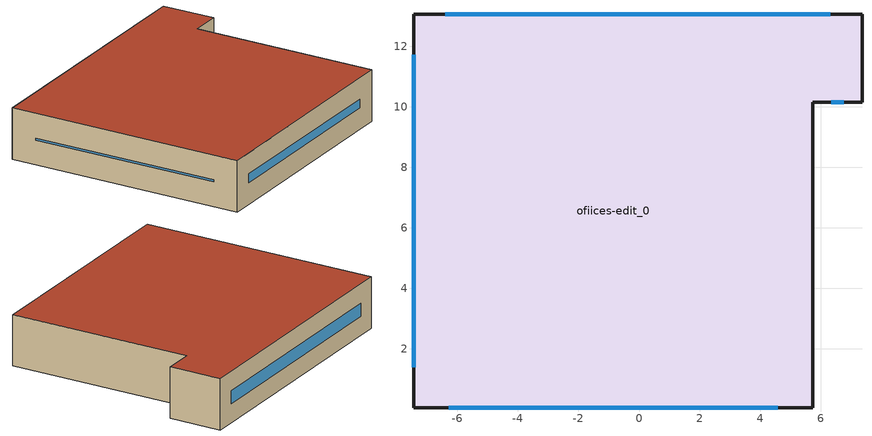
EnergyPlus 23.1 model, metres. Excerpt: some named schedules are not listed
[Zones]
ofiices-edit_0
 floor outside (90.1-2019 Nonresidential CZ 0 Exterior Floor (Mass)): 5.75,10.15,3.05 5.75,0.05,3.05 -7.45,0.05,3.05 -7.45,13.07,3.04 7.37,13.07,3.04 7.37,10.15,3.05
 wall outside (90.1-2019 Nonresidential CZ 0 Exterior Wall (Mass)): -7.45,0.05 5.75,0.05 5.75,10.15 7.37,10.15 z3.05:5.85; 7.37,13.07 -7.45,13.07 z3.04:5.84; 7.37,10.15,3.05 7.37,13.07,3.04 7.37,13.07,5.84 7.37,10.15,5.85; -7.45,13.07,3.04 -7.45,0.05,3.05 -7.45,0.05,5.85 -7.45,13.07,5.84
 window (Clear): 6.36,10.15 6.76,10.15 z3.66:5.24; -6.29,0.05 4.58,0.05 z4.21:4.69; 6.33,13.07 -6.41,13.07 z4.09:4.8; -7.45,11.72,4.39 -7.45,1.4,4.4 -7.45,1.4,4.5 -7.45,11.72,4.5
 roof outside (90.1-2019 Nonresidential CZ 0 Exterior Roof (Mass)): 5.75,10.15,5.85 7.37,10.15,5.85 7.37,13.07,5.84 -7.45,13.07,5.84 -7.45,0.05,5.85 5.75,0.05,5.85
[Site:GroundTemperature:BuildingSurface]
18, 18, 18, 18, 18, 18, 18, 18, 18, 18, 18, 18
[Site:GroundReflectance]
0.2, 0.2, 0.2, 0.2, 0.2, 0.2, 0.2, 0.2, 0.2, 0.2, 0.2, 0.2
[Site:GroundReflectance:SnowModifier]
1, 1
[Site:WeatherStation]
Wind Sensor Height Above Ground {m}=10; Wind Speed Profile Exponent=0.22; Wind Speed Profile Boundary Layer Thickness {m}=370; Air Temperature Sensor Height Above Ground {m}=1.5
[SizingPeriod:WeatherFileConditionType] Use Weather File Daylight Saving Period=No; Use Weather File Rain and Snow Indicators=No
Name | Period Selection | Day Type
Extreme Summer Weather Period for Design | SummerExtreme | SummerDesignDay
Extreme Winter Weather Period for Design | WinterExtreme | WinterDesignDay
[Building]
Building: North Axis {deg}=0; Terrain=Suburbs; Loads Convergence Tolerance Value=0.04; Temperature Convergence Tolerance Value {deltaC}=0.25; Solar Distribution=FullExterior; Maximum Number of Warmup Days=30; Minimum Number of Warmup Days=7
[Construction]
90.1-2019 Nonresidential CZ 0 Exterior Wall (Mass): Stucco_0.025_90.1-2019 Nonresidential CZ 0 Exterior Wall (Mass), Concrete_0.203_90.1-2019 Nonresidential CZ 0 Exterior Wall (Mass), Mineral Wool_0.006340168156952033_90.1-2019 Nonresidential CZ 0 Exterior Wall (Mass), Plaster_0.013_90.1-2019 Nonresidential CZ 0 Exterior Wall (Mass)
90.1-2019 Nonresidential CZ 0 Exterior Floor (Mass): Stucco_0.025_90.1-2019 Nonresidential CZ 0 Exterior Floor (Mass), Mineral Wool_0.005244967487677573_90.1-2019 Nonresidential CZ 0 Exterior Floor (Mass), Concrete_0.102_90.1-2019 Nonresidential CZ 0 Exterior Floor (Mass), Carpet_0.02_90.1-2019 Nonresidential CZ 0 Exterior Floor (Mass)
90.1-2019 Nonresidential CZ 0 Exterior Roof (Mass): Vaporpermeable Felt_0.003_90.1-2019 Nonresidential CZ 0 Exterior Roof (Mass), XPS Board_0.14713995500631277_90.1-2019 Nonresidential CZ 0 Exterior Roof (Mass), Concrete_0.203_90.1-2019 Nonresidential CZ 0 Exterior Roof (Mass), Acoustic Tile_0.005_90.1-2019 Nonresidential CZ 0 Exterior Roof (Mass)
Clear: Clear Float Glass Clear_0.0058_Clear
[Material]
Stucco_0.025_90.1-2019 Nonresidential CZ 0 Exterior Wall (Mass): Roughness=Smooth; @90.1-2019 Nonresidential CZ 0 Exterior Wall (Mass):Stucco-Thickness@ [m]=0.025; @90.1-2019 Nonresidential CZ 0 Exterior Wall (Mass):Stucco-Conductivity@ [W/m-K]=0.72; @90.1-2019 Nonresidential CZ 0 Exterior Wall (Mass):Stucco-Density@ [kg/m3]=1856; @90.1-2019 Nonresidential CZ 0 Exterior Wall (Mass):Stucco-SpecificHeat@ [J/kg-K]=840; @90.1-2019 Nonresidential CZ 0 Exterior Wall (Mass):Stucco-ThermalEmittance@=0.9; @90.1-2019 Nonresidential CZ 0 Exterior Wall (Mass):Stucco-SolarAbsorptance@=0.7; @90.1-2019 Nonresidential CZ 0 Exterior Wall (Mass):Stucco-VisibleAbsorptance@=0.7
Concrete_0.203_90.1-2019 Nonresidential CZ 0 Exterior Wall (Mass): Roughness=Rough; @90.1-2019 Nonresidential CZ 0 Exterior Wall (Mass):Concrete-Thickness@ [m]=0.203; @90.1-2019 Nonresidential CZ 0 Exterior Wall (Mass):Concrete-Conductivity@ [W/m-K]=2; @90.1-2019 Nonresidential CZ 0 Exterior Wall (Mass):Concrete-Density@ [kg/m3]=2400; @90.1-2019 Nonresidential CZ 0 Exterior Wall (Mass):Concrete-SpecificHeat@ [J/kg-K]=950; @90.1-2019 Nonresidential CZ 0 Exterior Wall (Mass):Concrete-ThermalEmittance@=0.9; @90.1-2019 Nonresidential CZ 0 Exterior Wall (Mass):Concrete-SolarAbsorptance@=0.7; @90.1-2019 Nonresidential CZ 0 Exterior Wall (Mass):Concrete-VisibleAbsorptance@=0.7
Mineral Wool_0.006340168156952033_90.1-2019 Nonresidential CZ 0 Exterior Wall (Mass): Roughness=Rough; @90.1-2019 Nonresidential CZ 0 Exterior Wall (Mass):Mineral Wool-Thickness@ [m]=0.00634017; @90.1-2019 Nonresidential CZ 0 Exterior Wall (Mass):Mineral Wool-Conductivity@ [W/m-K]=0.041; @90.1-2019 Nonresidential CZ 0 Exterior Wall (Mass):Mineral Wool-Density@ [kg/m3]=155; @90.1-2019 Nonresidential CZ 0 Exterior Wall (Mass):Mineral Wool-SpecificHeat@ [J/kg-K]=1130; @90.1-2019 Nonresidential CZ 0 Exterior Wall (Mass):Mineral Wool-ThermalEmittance@=0.9; @90.1-2019 Nonresidential CZ 0 Exterior Wall (Mass):Mineral Wool-SolarAbsorptance@=0.7; @90.1-2019 Nonresidential CZ 0 Exterior Wall (Mass):Mineral Wool-VisibleAbsorptance@=0.7
Plaster_0.013_90.1-2019 Nonresidential CZ 0 Exterior Wall (Mass): Roughness=Rough; @90.1-2019 Nonresidential CZ 0 Exterior Wall (Mass):Plaster-Thickness@ [m]=0.013; @90.1-2019 Nonresidential CZ 0 Exterior Wall (Mass):Plaster-Conductivity@ [W/m-K]=1; @90.1-2019 Nonresidential CZ 0 Exterior Wall (Mass):Plaster-Density@ [kg/m3]=2000; @90.1-2019 Nonresidential CZ 0 Exterior Wall (Mass):Plaster-SpecificHeat@ [J/kg-K]=1130; @90.1-2019 Nonresidential CZ 0 Exterior Wall (Mass):Plaster-ThermalEmittance@=0.9; @90.1-2019 Nonresidential CZ 0 Exterior Wall (Mass):Plaster-SolarAbsorptance@=0.7; @90.1-2019 Nonresidential CZ 0 Exterior Wall (Mass):Plaster-VisibleAbsorptance@=0.7
Stucco_0.025_90.1-2019 Nonresidential CZ 0 Exterior Floor (Mass): Roughness=Smooth; @90.1-2019 Nonresidential CZ 0 Exterior Floor (Mass):Stucco-Thickness@ [m]=0.025; @90.1-2019 Nonresidential CZ 0 Exterior Floor (Mass):Stucco-Conductivity@ [W/m-K]=0.72; @90.1-2019 Nonresidential CZ 0 Exterior Floor (Mass):Stucco-Density@ [kg/m3]=1856; @90.1-2019 Nonresidential CZ 0 Exterior Floor (Mass):Stucco-SpecificHeat@ [J/kg-K]=840; @90.1-2019 Nonresidential CZ 0 Exterior Floor (Mass):Stucco-ThermalEmittance@=0.9; @90.1-2019 Nonresidential CZ 0 Exterior Floor (Mass):Stucco-SolarAbsorptance@=0.7; @90.1-2019 Nonresidential CZ 0 Exterior Floor (Mass):Stucco-VisibleAbsorptance@=0.7
Mineral Wool_0.005244967487677573_90.1-2019 Nonresidential CZ 0 Exterior Floor (Mass): Roughness=Rough; @90.1-2019 Nonresidential CZ 0 Exterior Floor (Mass):Mineral Wool-Thickness@ [m]=0.00524497; @90.1-2019 Nonresidential CZ 0 Exterior Floor (Mass):Mineral Wool-Conductivity@ [W/m-K]=0.041; @90.1-2019 Nonresidential CZ 0 Exterior Floor (Mass):Mineral Wool-Density@ [kg/m3]=155; @90.1-2019 Nonresidential CZ 0 Exterior Floor (Mass):Mineral Wool-SpecificHeat@ [J/kg-K]=1130; @90.1-2019 Nonresidential CZ 0 Exterior Floor (Mass):Mineral Wool-ThermalEmittance@=0.9; @90.1-2019 Nonresidential CZ 0 Exterior Floor (Mass):Mineral Wool-SolarAbsorptance@=0.7; @90.1-2019 Nonresidential CZ 0 Exterior Floor (Mass):Mineral Wool-VisibleAbsorptance@=0.7
Concrete_0.102_90.1-2019 Nonresidential CZ 0 Exterior Floor (Mass): Roughness=Rough; @90.1-2019 Nonresidential CZ 0 Exterior Floor (Mass):Concrete-Thickness@ [m]=0.102; @90.1-2019 Nonresidential CZ 0 Exterior Floor (Mass):Concrete-Conductivity@ [W/m-K]=2; @90.1-2019 Nonresidential CZ 0 Exterior Floor (Mass):Concrete-Density@ [kg/m3]=2400; @90.1-2019 Nonresidential CZ 0 Exterior Floor (Mass):Concrete-SpecificHeat@ [J/kg-K]=950; @90.1-2019 Nonresidential CZ 0 Exterior Floor (Mass):Concrete-ThermalEmittance@=0.9; @90.1-2019 Nonresidential CZ 0 Exterior Floor (Mass):Concrete-SolarAbsorptance@=0.7; @90.1-2019 Nonresidential CZ 0 Exterior Floor (Mass):Concrete-VisibleAbsorptance@=0.7
Carpet_0.02_90.1-2019 Nonresidential CZ 0 Exterior Floor (Mass): Roughness=MediumRough; @90.1-2019 Nonresidential CZ 0 Exterior Floor (Mass):Carpet-Thickness@ [m]=0.02; @90.1-2019 Nonresidential CZ 0 Exterior Floor (Mass):Carpet-Conductivity@ [W/m-K]=0.06; @90.1-2019 Nonresidential CZ 0 Exterior Floor (Mass):Carpet-Density@ [kg/m3]=288; @90.1-2019 Nonresidential CZ 0 Exterior Floor (Mass):Carpet-SpecificHeat@ [J/kg-K]=1380; @90.1-2019 Nonresidential CZ 0 Exterior Floor (Mass):Carpet-ThermalEmittance@=0.9; @90.1-2019 Nonresidential CZ 0 Exterior Floor (Mass):Carpet-SolarAbsorptance@=0.7; @90.1-2019 Nonresidential CZ 0 Exterior Floor (Mass):Carpet-VisibleAbsorptance@=0.7
Vaporpermeable Felt_0.003_90.1-2019 Nonresidential CZ 0 Exterior Roof (Mass): Roughness=Rough; @90.1-2019 Nonresidential CZ 0 Exterior Roof (Mass):Vaporpermeable Felt-Thickness@ [m]=0.003; @90.1-2019 Nonresidential CZ 0 Exterior Roof (Mass):Vaporpermeable Felt-Conductivity@ [W/m-K]=0.909091; @90.1-2019 Nonresidential CZ 0 Exterior Roof (Mass):Vaporpermeable Felt-Density@ [kg/m3]=0.5; @90.1-2019 Nonresidential CZ 0 Exterior Roof (Mass):Vaporpermeable Felt-SpecificHeat@ [J/kg-K]=1800; @90.1-2019 Nonresidential CZ 0 Exterior Roof (Mass):Vaporpermeable Felt-ThermalEmittance@=0.9; @90.1-2019 Nonresidential CZ 0 Exterior Roof (Mass):Vaporpermeable Felt-SolarAbsorptance@=0.7; @90.1-2019 Nonresidential CZ 0 Exterior Roof (Mass):Vaporpermeable Felt-VisibleAbsorptance@=0.7
XPS Board_0.14713995500631277_90.1-2019 Nonresidential CZ 0 Exterior Roof (Mass): Roughness=Rough; @90.1-2019 Nonresidential CZ 0 Exterior Roof (Mass):XPS Board-Thickness@ [m]=0.14714; @90.1-2019 Nonresidential CZ 0 Exterior Roof (Mass):XPS Board-Conductivity@ [W/m-K]=0.034; @90.1-2019 Nonresidential CZ 0 Exterior Roof (Mass):XPS Board-Density@ [kg/m3]=35; @90.1-2019 Nonresidential CZ 0 Exterior Roof (Mass):XPS Board-SpecificHeat@ [J/kg-K]=1400; @90.1-2019 Nonresidential CZ 0 Exterior Roof (Mass):XPS Board-ThermalEmittance@=0.9; @90.1-2019 Nonresidential CZ 0 Exterior Roof (Mass):XPS Board-SolarAbsorptance@=0.7; @90.1-2019 Nonresidential CZ 0 Exterior Roof (Mass):XPS Board-VisibleAbsorptance@=0.7
Concrete_0.203_90.1-2019 Nonresidential CZ 0 Exterior Roof (Mass): Roughness=Rough; @90.1-2019 Nonresidential CZ 0 Exterior Roof (Mass):Concrete-Thickness@ [m]=0.203; @90.1-2019 Nonresidential CZ 0 Exterior Roof (Mass):Concrete-Conductivity@ [W/m-K]=2; @90.1-2019 Nonresidential CZ 0 Exterior Roof (Mass):Concrete-Density@ [kg/m3]=2400; @90.1-2019 Nonresidential CZ 0 Exterior Roof (Mass):Concrete-SpecificHeat@ [J/kg-K]=950; @90.1-2019 Nonresidential CZ 0 Exterior Roof (Mass):Concrete-ThermalEmittance@=0.9; @90.1-2019 Nonresidential CZ 0 Exterior Roof (Mass):Concrete-SolarAbsorptance@=0.7; @90.1-2019 Nonresidential CZ 0 Exterior Roof (Mass):Concrete-VisibleAbsorptance@=0.7
Acoustic Tile_0.005_90.1-2019 Nonresidential CZ 0 Exterior Roof (Mass): Roughness=MediumSmooth; @90.1-2019 Nonresidential CZ 0 Exterior Roof (Mass):Acoustic Tile-Thickness@ [m]=0.005; @90.1-2019 Nonresidential CZ 0 Exterior Roof (Mass):Acoustic Tile-Conductivity@ [W/m-K]=0.06; @90.1-2019 Nonresidential CZ 0 Exterior Roof (Mass):Acoustic Tile-Density@ [kg/m3]=368; @90.1-2019 Nonresidential CZ 0 Exterior Roof (Mass):Acoustic Tile-SpecificHeat@ [J/kg-K]=590; @90.1-2019 Nonresidential CZ 0 Exterior Roof (Mass):Acoustic Tile-ThermalEmittance@=0.9; @90.1-2019 Nonresidential CZ 0 Exterior Roof (Mass):Acoustic Tile-SolarAbsorptance@=0.7; @90.1-2019 Nonresidential CZ 0 Exterior Roof (Mass):Acoustic Tile-VisibleAbsorptance@=0.7
[WindowMaterial:Glazing]
Clear Float Glass Clear_0.0058_Clear: Optical data type [SpectralAverage or Spectral]=Spectral; Name of spectral data set when Optical Data Type = Spectral=Clear Float Glass Clear_0.0058_ClearOptical; Thickness [m]=0.0058; Solar transmittance at normal incidence=0.7717; Solar reflectance at normal incidence: front side=0.0727; Solar reflectance at normal incidence: back side=0.0743; Visible transmittance at normal incidence=0.8776; Visible reflectance at normal incidence: front side=0.0843; Visible reflectance at normal incidence: back side=0.085; IR transmittance at normal incidence=0; IR emissivity: front side=0.84; IR emissivity: back side=0.84; Conductivity [W/m-K]=1; Dirt Correction Factor for Solar and Visible Transmittance=1
[MaterialProperty:GlazingSpectralData]
Clear Float Glass Clear_0.0058_ClearOptical: 0.3, 0.0001, 0.0462, 0.0535, 0.305, 0.0001, 0.0436, 0.0539, 0.31, 0.0003, 0.043, 0.0529, 0.315, 0.0038, 0.0451, 0.0537, 0.32, 0.0231, 0.0454, 0.0539, 0.325, 0.0798, 0.0458, 0.0536, 0.33, 0.1838, 0.0497, 0.0524, 0.335, 0.3211, 0.0509, 0.0576, 0.34, 0.468, 0.0562, 0.0632, 0.345, 0.5926, 0.0628, 0.0689, 0.35, 0.6829, 0.0723, 0.0772, 0.355, 0.7516, 0.0768, 0.0791, 0.36, 0.798, 0.0797, 0.0833, 0.365, 0.8254, 0.0829, 0.0854, 0.37, 0.8394, 0.0835, 0.0847, 0.375, 0.8341, 0.0834, 0.0843, 0.38, 0.8216, 0.0824, 0.0834, 0.385, 0.8362, 0.0832, 0.0846, 0.39, 0.857, 0.0848, 0.0863, 0.395, 0.8697, 0.0866, 0.087, 0.4, 0.8749, 0.0874, 0.0879, 0.41, 0.8746, 0.086, 0.0866, 0.42, 0.8671, 0.0855, 0.0865, 0.43, 0.8672, 0.085, 0.086, 0.44, 0.8654, 0.0848, 0.0858, 0.45, 0.87, 0.0851, 0.086, 0.46, 0.8776, 0.0857, 0.0863, 0.47, 0.8804, 0.0858, 0.0867, 0.48, 0.8834, 0.0861, 0.0867, 0.49, 0.8861, 0.0861, 0.0869, 0.5, 0.8878, 0.0863, 0.087, 0.51, 0.8891, 0.086, 0.0867, 0.52, 0.8904, 0.0864, 0.0867, 0.53, 0.8878, 0.0858, 0.0866, 0.54, 0.888, 0.0857, 0.0862, 0.55, 0.8866, 0.0856, 0.086, 0.56, 0.8837, 0.085, 0.0857, 0.57, 0.8813, 0.0844, 0.0849, 0.58, 0.8739, 0.0837, 0.0841, 0.59, 0.8682, 0.0825, 0.0834, 0.6, 0.8632, 0.0817, 0.0826, 0.61, 0.8577, 0.0813, 0.0821, 0.62, 0.8488, 0.0804, 0.0814, 0.63, 0.8425, 0.0796, 0.0808, 0.64, 0.8371, 0.0788, 0.08, 0.65, 0.8323, 0.0782, 0.0793, 0.66, 0.8247, 0.0775, 0.0787, 0.67, 0.8201, 0.0771, 0.0783, 0.68, 0.8138, 0.0766, 0.0779, 0.69, 0.8073, 0.0757, 0.0774, 0.7, 0.8017, 0.0755, 0.0771, 0.71, 0.7939, 0.0746, 0.0762, 0.72, 0.7863, 0.0739, 0.0759, 0.73, 0.7797, 0.0734, 0.0747, 0.74, 0.7712, 0.0724, 0.0743, 0.75, 0.7645, 0.0713, 0.0733, 0.76, 0.7564, 0.0704, 0.0728, 0.77, 0.7496, 0.0699, 0.0716, 0.78, 0.742, 0.0697, 0.0715, 0.79, 0.7341, 0.0689, 0.0712, 0.8, 0.7279, 0.0676, 0.0686, 0.81, 0.7216, 0.0673, 0.0709, 0.82, 0.7155, 0.0684, 0.0728, 0.83, 0.7094, 0.0702, 0.0707, 0.84, 0.7047, 0.0691, 0.0706, 0.85, 0.6993, 0.0636, 0.0687, 0.86, 0.6938, 0.0646, 0.0702, 0.87, 0.6895, 0.0668, 0.0691, 0.88, 0.6858, 0.068, 0.0675, 0.89, 0.6817, 0.0671, 0.072, 0.9, 0.6784, 0.0678, 0.0657, 0.91, 0.6756, 0.065, 0.0683, 0.92, 0.6725, 0.0647, 0.0675, 0.93, 0.6698, 0.0628, 0.0651, 0.94, 0.6673, 0.0647, 0.0664, 0.95, 0.6655, 0.0644, 0.0681, 0.96, 0.6629, 0.065, 0.0686, 0.97, 0.6614, 0.0636, 0.0655, 0.98, 0.6595, 0.0657, 0.0685, 0.99, 0.6584, 0.0648, 0.0664, 1, 0.6571, 0.0635, 0.0635, 1.05, 0.6536, 0.0594, 0.0626, 1.1, 0.6534, 0.0613, 0.0633, 1.15, 0.656, 0.0604, 0.0636, 1.2, 0.661, 0.0599, 0.065, 1.25, 0.6693, 0.0617, 0.0644, 1.3, 0.681, 0.0609, 0.0626, 1.35, 0.6949, 0.0624, 0.0633, 1.4, 0.7088, 0.0643, 0.0647, 1.45, 0.7281, 0.0632, 0.0661, 1.5, 0.746, 0.0683, 0.0663, 1.55, 0.7607, 0.0681, 0.0696, 1.6, 0.7723, 0.0685, 0.0694, 1.65, 0.7791, 0.0669, 0.0667, 1.7, 0.7816, 0.067, 0.0676, 1.75, 0.7815, 0.0671, 0.0674, 1.8, 0.7788, 0.0677, 0.0681, 1.85, 0.7772, 0.0652, 0.0684, 1.9, 0.7749, 0.0669, 0.069, 1.95, 0.7736, 0.0633, 0.0646, 2, 0.7718, 0.0645, 0.0644, 2.05, 0.7736, 0.0646, 0.0685, 2.1, 0.7752, 0.0627, 0.0636, 2.15, 0.7714, 0.0623, 0.0646, 2.2, 0.7493, 0.0602, 0.0638, 2.25, 0.7492, 0.0619, 0.0627, 2.3, 0.7602, 0.0634, 0.0646, 2.35, 0.763, 0.0611, 0.0644, 2.4, 0.7591, 0.0628, 0.0629, 2.45, 0.7455, 0.0596, 0.0619, 2.5, 0.7336, 0.0568, 0.0587
[Zone]
ofiices-edit_0: Rotation [deg]=0; Type=1; Multiplier=1; Volume [m3]=494.291; Area [m2]=176.533; Zone Inside Convection Algorithm=TARP; Zone Outside Convection Algorithm=DOE-2
[People]
People ofiices-edit_0: Zone or ZoneList=ofiices-edit_0; OccupancySchedule=Newversion; Number of People Calculation Method=People/Area; PeopleDensity [person/m2]=0.15; Fraction Radiant=0.3; Sensible Heat Fraction=AUTOCALCULATE; Activity Level Schedule=ofiices-edit_0PeopleActivity; Carbon Dioxide Generation Rate [m3/s-W]=3.82E-08; Enable ASHRAE 55 Comfort Warnings=No; Mean Radiant Temperature Calculation Type=ZoneAveraged; Work Efficiency Schedule=ofiices-edit_0WorkEfficiency; Clothing Insulation Calculation Method=DynamicClothingModelASHRAE55; Air Velocity Schedule=AirSpeed 0; Thermal Comfort Model 1 Type=AdaptiveASH55; Thermal Comfort Model 2 Type=Pierce; Thermal Comfort Model 3 Type=Fanger
[ElectricEquipment]
ofiices-edit_0 Equipment: Zone or ZoneList=ofiices-edit_0; EquipmentAvailibilitySchedule=Newversion; Design Level Calculation Method=Watts/Area; EquipmentPowerDensity [W/m2]=15; Fraction Latent=0; Fraction Radiant=.2; Fraction Lost=0
[Lights]
ofiices-edit_0 General lighting: Zone or ZoneList=ofiices-edit_0; LightsAvailibilitySchedule=Newversion; Design Level Calculation Method=Watts/Area; LightingPowerDensity [W/m2]=12; Return Air Fraction=0; Fraction Radiant=.42; Fraction Visible=.18; Fraction Replaceable=1
[ZoneVentilation:WindandStackOpenArea]
ofiices-edit_0NatVent_Buoy: Zone=ofiices-edit_0; Opening Area {m2}=12.8287; Opening Area Fraction Schedule=NatVentAvail_ofiices-edit_0; Opening Effectiveness=0; Effective Angle {deg}=0; Height Difference {m}=0.146145; Discharge Coefficient for Opening=0.6; Minimum Indoor Temperature {C}=22; Maximum Indoor Temperature {C}=100; Delta Temperature {deltaC}=1; Minimum Outdoor Temperature {C}=0; Maximum Outdoor Temperature {C}=30; Maximum Wind Speed {m/s}=40
[ZoneInfiltration:DesignFlowRate]
ofiices-edit_0Infiltration: Zone or ZoneList=ofiices-edit_0; Schedule=On; Design Flow Rate Calculation Method=Flow/ExteriorArea; Flow per Exterior Surface Area [m3/s-m2]=0.00056896; @ofiices-edit_0-InfiltrationConstantCoefficient@=1; @ofiices-edit_0-InfiltrationTemperatureCoefficient@=0; @ofiices-edit_0-InfiltrationWindVelocityCoefficient@=0; @ofiices-edit_0-InfiltrationWindVelocitySquaredCoefficient@=0
[Zone equipment]
ofiices-edit_0: ofiices-edit_0 Ideal Loads Air
[Sizing:Zone]
ofiices-edit_0: Zone Cooling Design Supply Air Temperature Input Method=SupplyAirTemperature; Zone Cooling Design Supply Air Temperature {C}=12; Zone Heating Design Supply Air Temperature Input Method=SupplyAirTemperature; Zone Heating Design Supply Air Temperature {C}=35; Zone Cooling Design Supply Air Humidity Ratio {kgWater/kgDryAir}=0.009; Zone Heating Design Supply Air Humidity Ratio {kgWater/kgDryAir}=0.004; Design Specification Outdoor Air Object=ofiices-edit_0MinFreshAir; Zone Heating Sizing Factor=1.15; Zone Cooling Sizing Factor=1.15; Cooling Design Air Flow Method=DesignDay; Heating Design Air Flow Method=DesignDay
[ZoneControl:Thermostat]
ofiices-edit_0 Thermostat: Zone or ZoneList=ofiices-edit_0; Control Type Schedule=ofiices-edit_0_ZoneControlTypeSched; Control 1=Dual Setpoint - Zone ofiices-edit_0
[ThermostatSetpoint:DualSetpoint]
Dual Setpoint - Zone ofiices-edit_0: Heating Setpoint Temperature Schedule=ofiices-edit_0Heating_SP_Sch; Cooling Setpoint Temperature Schedule=ofiices-edit_0Cooling_SP_Sch
[DesignSpecification:OutdoorAir]
ofiices-edit_0MinFreshAir: Outdoor Air Method=Sum; @ofiices-edit_0-MinFreshAirPerson@ [m3/s-person]=0.01; @ofiices-edit_0-MinFreshAirArea@ [m3/s-m2]=0.001; MechVentSchedule=AllOn
[Schedule:Constant]
On: 1
AirSpeed 0: 0
ofiices-edit_0PeopleActivity: Any Number, 125.28
ofiices-edit_0WorkEfficiency: Any Number, 0
ofiices-edit_0_ZoneControlTypeSched: 4
[Schedule:Year]
Newversion: Fraction, Newversion_0, 1, 1, 12, 31
NatVentAvail_ofiices-edit_0: Fraction, NatVentAvail_ofiices-edit_0_0, 1, 1, 1, 7, NatVentAvail_ofiices-edit_0_1, 1, 8, 1, 14, NatVentAvail_ofiices-edit_0_2, 1, 15, 1, 21, NatVentAvail_ofiices-edit_0_3, 1, 22, 1, 28, NatVentAvail_ofiices-edit_0_4, 1, 29, 2, 4, NatVentAvail_ofiices-edit_0_5, 2, 5, 2, 11, NatVentAvail_ofiices-edit_0_6, 2, 12, 2, 18, NatVentAvail_ofiices-edit_0_7, 2, 19, 2, 25, NatVentAvail_ofiices-edit_0_8, 2, 26, 3, 4, NatVentAvail_ofiices-edit_0_9, 3, 5, 3, 11, NatVentAvail_ofiices-edit_0_10, 3, 12, 3, 18, NatVentAvail_ofiices-edit_0_11, 3, 19, 3, 25, NatVentAvail_ofiices-edit_0_12, 3, 26, 4, 1, NatVentAvail_ofiices-edit_0_13, 4, 2, 4, 8, NatVentAvail_ofiices-edit_0_14, 4, 9, 4, 15, NatVentAvail_ofiices-edit_0_15, 4, 16, 4, 22, NatVentAvail_ofiices-edit_0_16, 4, 23, 4, 29, NatVentAvail_ofiices-edit_0_17, 4, 30, 5, 6, NatVentAvail_ofiices-edit_0_18, 5, 7, 5, 13, NatVentAvail_ofiices-edit_0_19, 5, 14, 5, 20, NatVentAvail_ofiices-edit_0_20, 5, 21, 5, 27, NatVentAvail_ofiices-edit_0_21, 5, 28, 6, 3, NatVentAvail_ofiices-edit_0_22, 6, 4, 6, 10, NatVentAvail_ofiices-edit_0_23, 6, 11, 6, 17, NatVentAvail_ofiices-edit_0_24, 6, 18, 6, 24, NatVentAvail_ofiices-edit_0_25, 6, 25, 7, 1, NatVentAvail_ofiices-edit_0_26, 7, 2, 7, 8, NatVentAvail_ofiices-edit_0_27, 7, 9, 7, 15, NatVentAvail_ofiices-edit_0_28, 7, 16, 7, 22, NatVentAvail_ofiices-edit_0_29, 7, 23, 7, 29, NatVentAvail_ofiices-edit_0_30, 7, 30, 8, 5, NatVentAvail_ofiices-edit_0_31, 8, 6, 8, 12, NatVentAvail_ofiices-edit_0_32, 8, 13, 8, 19, NatVentAvail_ofiices-edit_0_33, 8, 20, 8, 26, NatVentAvail_ofiices-edit_0_34, 8, 27, 9, 2, NatVentAvail_ofiices-edit_0_35, 9, 3, 9, 9, NatVentAvail_ofiices-edit_0_36, 9, 10, 9, 16, NatVentAvail_ofiices-edit_0_37, 9, 17, 9, 23, NatVentAvail_ofiices-edit_0_38, 9, 24, 9, 30, NatVentAvail_ofiices-edit_0_39, 10, 1, 10, 7, NatVentAvail_ofiices-edit_0_40, 10, 8, 10, 14, NatVentAvail_ofiices-edit_0_41, 10, 15, 10, 21, NatVentAvail_ofiices-edit_0_42, 10, 22, 10, 28, NatVentAvail_ofiices-edit_0_43, 10, 29, 11, 4, NatVentAvail_ofiices-edit_0_44, 11, 5, 11, 11, NatVentAvail_ofiices-edit_0_45, 11, 12, 11, 18, NatVentAvail_ofiices-edit_0_46, 11, 19, 11, 25, NatVentAvail_ofiices-edit_0_47, 11, 26, 12, 2, NatVentAvail_ofiices-edit_0_48, 12, 3, 12, 9, NatVentAvail_ofiices-edit_0_49, 12, 10, 12, 16, NatVentAvail_ofiices-edit_0_50, 12, 17, 12, 23, NatVentAvail_ofiices-edit_0_51, 12, 24, 12, 30, NatVentAvail_ofiices-edit_0_52, 12, 31, 12, 31
[Schedule:Week:Daily]
Newversion_0: 32faec49-984e-4d55-bb06-8bca146c2e4d, 32faec49-984e-4d55-bb06-8bca146c2e4d, 32faec49-984e-4d55-bb06-8bca146c2e4d, 32faec49-984e-4d55-bb06-8bca146c2e4d, 32faec49-984e-4d55-bb06-8bca146c2e4d, 32faec49-984e-4d55-bb06-8bca146c2e4d, 32faec49-984e-4d55-bb06-8bca146c2e4d, 32faec49-984e-4d55-bb06-8bca146c2e4d, 32faec49-984e-4d55-bb06-8bca146c2e4d, 32faec49-984e-4d55-bb06-8bca146c2e4d, 32faec49-984e-4d55-bb06-8bca146c2e4d, 32faec49-984e-4d55-bb06-8bca146c2e4d
NatVentAvail_ofiices-edit_0_0: 1b01fc9b-1b69-4b15-b399-8eeaab246b47, c7f7060f-9c6b-4949-9b33-05eef6eacbb7, 3f64092b-2661-4c9f-8755-a6021d3216e1, a7d23844-03ef-4e7e-8d0c-a1c44243d27f, 7f756acd-c216-4c35-afb1-2bf5334cf281, 09845f65-e56d-45a1-aa51-076c0fdc054b, 68486d58-bc4e-4938-ad89-7d4035a944b2, 1b01fc9b-1b69-4b15-b399-8eeaab246b47, 1b01fc9b-1b69-4b15-b399-8eeaab246b47, 1b01fc9b-1b69-4b15-b399-8eeaab246b47, 1b01fc9b-1b69-4b15-b399-8eeaab246b47, 1b01fc9b-1b69-4b15-b399-8eeaab246b47
NatVentAvail_ofiices-edit_0_1: cdb038bd-8a20-4e6c-beb5-a4d2535c4428, f84339eb-f5ac-4d14-b520-bcde5383ca9a, 51b7bdef-52a7-4e74-ba5b-41a4d302e897, 5ee8d1b7-6de1-4182-ba86-c3b1f6f2466d, 9d7a9d1f-59cc-482d-bc12-5cd119582d20, 0123328c-aa53-4338-a6ba-9bb6eeefc8f2, ad6ac90f-bf42-4718-80b8-c078dea0cfdc, cdb038bd-8a20-4e6c-beb5-a4d2535c4428, cdb038bd-8a20-4e6c-beb5-a4d2535c4428, cdb038bd-8a20-4e6c-beb5-a4d2535c4428, cdb038bd-8a20-4e6c-beb5-a4d2535c4428, cdb038bd-8a20-4e6c-beb5-a4d2535c4428
NatVentAvail_ofiices-edit_0_2: c10926df-dc1b-4082-8763-dfe73faca846, 9963c463-c1bf-4cd7-a7e4-674918fc5c29, 9d7a9d1f-59cc-482d-bc12-5cd119582d20, 31dbb2db-3fd6-498b-b329-2f9cc2313f77, c7f7060f-9c6b-4949-9b33-05eef6eacbb7, 1b99d152-449c-48c2-910f-cd5486285e9b, aa214f9c-b5e1-412e-a51a-76d54546f888, c10926df-dc1b-4082-8763-dfe73faca846, c10926df-dc1b-4082-8763-dfe73faca846, c10926df-dc1b-4082-8763-dfe73faca846, c10926df-dc1b-4082-8763-dfe73faca846, c10926df-dc1b-4082-8763-dfe73faca846
NatVentAvail_ofiices-edit_0_3: 8ef27826-2c3b-426c-9e28-d804f6b03c59, 9fa2e1be-85e6-4d26-87c9-b83f5d087b04, 507c572f-f8d3-4000-90d5-54c43444e99e, f24219e2-b70a-49c0-943f-2fd077610524, cf5c80fe-310e-4e3f-aca7-2392b23cd045, 1b01fc9b-1b69-4b15-b399-8eeaab246b47, 456bed90-d662-49f6-a3ae-b960991586c3, 8ef27826-2c3b-426c-9e28-d804f6b03c59, 8ef27826-2c3b-426c-9e28-d804f6b03c59, 8ef27826-2c3b-426c-9e28-d804f6b03c59, 8ef27826-2c3b-426c-9e28-d804f6b03c59, 8ef27826-2c3b-426c-9e28-d804f6b03c59
NatVentAvail_ofiices-edit_0_4: 4e26910a-da0e-4ba7-bb96-8dd6e24dee43, 03327a6a-f019-471f-b323-c4df2f95fb45, b4eb5e13-83de-4baf-862b-da03cbd26646, bf8d9bb4-9f79-446e-b8bf-c544a2cbdc47, 3ceb8b8c-9eba-4ae1-ab8e-dd5f6e111a21, b2335f87-60b9-47b8-9481-0a65bddd56dc, 03327a6a-f019-471f-b323-c4df2f95fb45, 4e26910a-da0e-4ba7-bb96-8dd6e24dee43, 4e26910a-da0e-4ba7-bb96-8dd6e24dee43, 4e26910a-da0e-4ba7-bb96-8dd6e24dee43, 4e26910a-da0e-4ba7-bb96-8dd6e24dee43, 4e26910a-da0e-4ba7-bb96-8dd6e24dee43
NatVentAvail_ofiices-edit_0_5: 6b459fcc-1ed1-4bf9-af84-fc587f6d5e61, 460584f9-15b2-49b4-8275-54c40105cc27, 6c6c4fed-bfbb-4277-8e4a-98b5c086b8b6, 12456d6d-0d56-4f60-ad57-f561ea7bc46f, d4da04eb-51b1-4019-8b8b-31e217063602, 5e48596a-6e38-4579-b1d4-ce6163ee47c0, af0082aa-f949-44b8-92c1-ac93ff327eed, 6b459fcc-1ed1-4bf9-af84-fc587f6d5e61, 6b459fcc-1ed1-4bf9-af84-fc587f6d5e61, 6b459fcc-1ed1-4bf9-af84-fc587f6d5e61, 6b459fcc-1ed1-4bf9-af84-fc587f6d5e61, 6b459fcc-1ed1-4bf9-af84-fc587f6d5e61
NatVentAvail_ofiices-edit_0_6: 22c4b26f-0cf0-4938-aac6-c1fb48117890, 96796e0a-c083-4a8b-abdb-a45c3a63ae16, 0feba4cf-5f51-400c-8bc6-be036db0de1b, 550e672c-44bb-4959-8ec8-0f6c7b87a43c, 38455640-0d37-4087-8543-5f0413554346, d3dd4064-8be4-49ca-959e-bf5e1ef40981, b20f6f5e-350d-4ab8-9fc8-2373cc576595, 22c4b26f-0cf0-4938-aac6-c1fb48117890, 22c4b26f-0cf0-4938-aac6-c1fb48117890, 22c4b26f-0cf0-4938-aac6-c1fb48117890, 22c4b26f-0cf0-4938-aac6-c1fb48117890, 22c4b26f-0cf0-4938-aac6-c1fb48117890
NatVentAvail_ofiices-edit_0_7: 1ecf5eaa-0848-4ae4-86ec-a6e8dac9f405, b331c3fd-a439-4d04-babf-9ba142535cc5, 6bdf3a01-8d88-4feb-b5cf-b69839ea58c4, da6df9d4-80bc-4da5-ad6a-f6c6425d632f, b1d2903f-2dcd-4cbe-9c47-cb7d0b6d286a, c729a0ef-8856-48e6-82a8-fc71c61a544a, 7cf8e82b-5a70-4214-9ab7-1c09b003c365, 1ecf5eaa-0848-4ae4-86ec-a6e8dac9f405, 1ecf5eaa-0848-4ae4-86ec-a6e8dac9f405, 1ecf5eaa-0848-4ae4-86ec-a6e8dac9f405, 1ecf5eaa-0848-4ae4-86ec-a6e8dac9f405, 1ecf5eaa-0848-4ae4-86ec-a6e8dac9f405
NatVentAvail_ofiices-edit_0_8: 56ae4047-fbfd-4b9d-a1d7-91eec4eb799a, b95b1b87-feb2-4e91-818e-eb3e7660f34d, 9c7c75e8-dbe9-44cc-9d4d-e9c9e70e950e, 1241602b-55aa-4dfd-bdab-f901d9bf859d, 41484399-affd-4450-bb0e-72ca627b6510, 4bc9083a-b95b-4712-b06a-94d589858fa7, 5134c22e-f6f9-4519-9c2c-0fa1f62d56f5, 56ae4047-fbfd-4b9d-a1d7-91eec4eb799a, 56ae4047-fbfd-4b9d-a1d7-91eec4eb799a, 56ae4047-fbfd-4b9d-a1d7-91eec4eb799a, 56ae4047-fbfd-4b9d-a1d7-91eec4eb799a, 56ae4047-fbfd-4b9d-a1d7-91eec4eb799a
NatVentAvail_ofiices-edit_0_9: 5dff55bd-cc19-431e-af62-c8dfed841d8b, ba373e62-8aaa-4e66-a168-0fac00dafe43, 5134c22e-f6f9-4519-9c2c-0fa1f62d56f5, 5a325547-91db-42ad-bbdf-ac1402d34db4, 3cf9e215-d313-468f-889d-e7a6eb3c386d, f2ace473-8784-4b03-8334-836d092a9d38, 4a1e5adf-17ac-4522-9936-57528b218b03, 5dff55bd-cc19-431e-af62-c8dfed841d8b, 5dff55bd-cc19-431e-af62-c8dfed841d8b, 5dff55bd-cc19-431e-af62-c8dfed841d8b, 5dff55bd-cc19-431e-af62-c8dfed841d8b, 5dff55bd-cc19-431e-af62-c8dfed841d8b
NatVentAvail_ofiices-edit_0_10: d912cec8-bc88-4450-9a34-26a2a5b7fd8f, 5134c22e-f6f9-4519-9c2c-0fa1f62d56f5, c21cabcc-d397-461d-9951-a3562214bfc3, e23b4c76-de0c-4bc0-836f-7c6f7215caa7, a781f1e8-b535-42c9-9242-72e7c78c9fc5, 296ef8c4-ba8f-48b3-a199-c02e0dd0b794, 06c1b03a-4f5e-4606-a405-44fe64ae23f9, d912cec8-bc88-4450-9a34-26a2a5b7fd8f, d912cec8-bc88-4450-9a34-26a2a5b7fd8f, d912cec8-bc88-4450-9a34-26a2a5b7fd8f, d912cec8-bc88-4450-9a34-26a2a5b7fd8f, d912cec8-bc88-4450-9a34-26a2a5b7fd8f
NatVentAvail_ofiices-edit_0_11: 5134c22e-f6f9-4519-9c2c-0fa1f62d56f5, 39c0b8eb-b9cc-4967-a0d1-d88e5793f2b5, c30e3c03-1145-4636-90f4-85366a15e7a6, 94a5d3cf-9f54-4f09-a553-e3ff6f78f4ee, cb51aa14-9a37-4f48-948b-60105b59669c, 75f5970b-1fd2-41ec-979a-ce8506e57a22, 3544bcc2-86b4-4c07-8e1a-31ca379c0952, 5134c22e-f6f9-4519-9c2c-0fa1f62d56f5, 5134c22e-f6f9-4519-9c2c-0fa1f62d56f5, 5134c22e-f6f9-4519-9c2c-0fa1f62d56f5, 5134c22e-f6f9-4519-9c2c-0fa1f62d56f5, 5134c22e-f6f9-4519-9c2c-0fa1f62d56f5
NatVentAvail_ofiices-edit_0_12: b3f484d7-0849-49db-a5a4-3f53ae4c65f5, 88ce3bd6-1ab4-41e5-8ac2-48ef6cc105a6, 79f23536-41f9-476c-af91-a327d4398bfe, 0a6da50e-26e9-410b-9b95-fd8ea1e64e10, 8be92658-653b-4468-9308-5d5781bdb507, 62108317-0bcc-4c03-b409-ba2bac830fd5, eaaeb740-9a97-49e5-b4c6-f039b6aa73fb, b3f484d7-0849-49db-a5a4-3f53ae4c65f5, b3f484d7-0849-49db-a5a4-3f53ae4c65f5, b3f484d7-0849-49db-a5a4-3f53ae4c65f5, b3f484d7-0849-49db-a5a4-3f53ae4c65f5, b3f484d7-0849-49db-a5a4-3f53ae4c65f5
NatVentAvail_ofiices-edit_0_13: ea734ab5-7cc3-40a7-bfb9-f00ae2534bb4, 15eac1a9-a485-431f-8cef-8b7e74f9bf88, 39bffd4d-c240-4fd0-9a88-389f1bcc4065, dfc19189-2d05-4fcc-97a1-d922193672d0, 51028206-d2e0-42ef-922b-b7535d2a4497, 201375b9-7267-4c55-bd3c-5e6d32695611, 315a0ffe-5741-4e63-8be1-991fa7d945fa, ea734ab5-7cc3-40a7-bfb9-f00ae2534bb4, ea734ab5-7cc3-40a7-bfb9-f00ae2534bb4, ea734ab5-7cc3-40a7-bfb9-f00ae2534bb4, ea734ab5-7cc3-40a7-bfb9-f00ae2534bb4, ea734ab5-7cc3-40a7-bfb9-f00ae2534bb4
NatVentAvail_ofiices-edit_0_14: 33a0d6c6-29b8-48a5-be7f-4d62a4ac9dd7, ebeccee7-7854-403e-8109-fc255828fcd8, 02c5c857-b56e-4e14-a997-77d34c49441f, a385fe8a-06e9-4540-8670-d9d9257aacc1, 12e91f6a-55fe-4d44-b430-ed8345a3f334, 9e0eba3e-23df-415f-acbb-368a118e9d72, cd55b832-79bc-48c0-a750-f2ea7552d1c4, 33a0d6c6-29b8-48a5-be7f-4d62a4ac9dd7, 33a0d6c6-29b8-48a5-be7f-4d62a4ac9dd7, 33a0d6c6-29b8-48a5-be7f-4d62a4ac9dd7, 33a0d6c6-29b8-48a5-be7f-4d62a4ac9dd7, 33a0d6c6-29b8-48a5-be7f-4d62a4ac9dd7
NatVentAvail_ofiices-edit_0_15: 9fd79e87-0bbe-4b64-ae93-5c88a8f8932a, 321cc15c-bf70-4d06-8796-732966c3a7aa, 80ccc810-af77-48cb-ad51-e2080f4507b6, 8933059c-7973-4a86-9947-15530b98c1d4, ae89f547-2306-48a1-8537-53c3f886e54c, 94af10d1-f3e0-4539-a1c3-0e6e5661b1b2, 9372f03a-41f7-407f-87cc-856e507c095a, 9fd79e87-0bbe-4b64-ae93-5c88a8f8932a, 9fd79e87-0bbe-4b64-ae93-5c88a8f8932a, 9fd79e87-0bbe-4b64-ae93-5c88a8f8932a, 9fd79e87-0bbe-4b64-ae93-5c88a8f8932a, 9fd79e87-0bbe-4b64-ae93-5c88a8f8932a
NatVentAvail_ofiices-edit_0_16: e3ad32a0-9f13-47f5-a4e7-a1724761c722, d9512f61-cc37-4887-841d-50e5629b2738, a94b3912-1179-4e15-b1a9-b81307334ba8, 91651b88-58d9-49c3-b101-5ad6cd6436d8, a4c04f15-6436-4ea1-81df-b4876cca0beb, 0baa36a4-ffbe-4e76-a61e-7da80a75e4bd, 38107d41-87c5-40ea-9847-fcb0b33ffd5a, e3ad32a0-9f13-47f5-a4e7-a1724761c722, e3ad32a0-9f13-47f5-a4e7-a1724761c722, e3ad32a0-9f13-47f5-a4e7-a1724761c722, e3ad32a0-9f13-47f5-a4e7-a1724761c722, e3ad32a0-9f13-47f5-a4e7-a1724761c722
NatVentAvail_ofiices-edit_0_17: a246d4a2-29cb-46f8-9783-f57551442bb5, ac84e140-6429-4120-8315-028da475819c, 5a5ca42e-4747-456e-850b-627af7c6699d, 520e401c-acf2-4687-8d10-89a553f07d26, a3853626-2227-4d3f-80d1-e13c3c18f246, 177edce7-83b8-4657-8c4f-b9fc36566a2a, 0335ae55-79b7-4d6f-a03d-b678e17b9555, a246d4a2-29cb-46f8-9783-f57551442bb5, a246d4a2-29cb-46f8-9783-f57551442bb5, a246d4a2-29cb-46f8-9783-f57551442bb5, a246d4a2-29cb-46f8-9783-f57551442bb5, a246d4a2-29cb-46f8-9783-f57551442bb5
NatVentAvail_ofiices-edit_0_18: ac749cc7-9dff-49e4-a6e6-1b64588d8587, 38cba9b1-4b7e-4797-8017-14da50977437, 091b0e06-5d03-4651-9af7-72e6b36d7c9a, ac749cc7-9dff-49e4-a6e6-1b64588d8587, 3088752e-38cf-4176-9cb0-181fe39b40fb, 2e778f38-60b2-4348-a396-f19600362436, 58685140-8b64-4ae3-ad9f-8adf21951540, ac749cc7-9dff-49e4-a6e6-1b64588d8587, ac749cc7-9dff-49e4-a6e6-1b64588d8587, ac749cc7-9dff-49e4-a6e6-1b64588d8587, ac749cc7-9dff-49e4-a6e6-1b64588d8587, ac749cc7-9dff-49e4-a6e6-1b64588d8587
NatVentAvail_ofiices-edit_0_19: c7fbe43a-1c3f-4538-a572-db3ad3d9a709, ba978a7c-85ca-4776-9097-febd3f45d4fb, 0fca862b-04ae-4df9-993c-1272e6cefc49, 22235544-f131-4801-a073-e4d7266b498b, 51c32769-32fd-4be3-9897-847a345ec5c5, d2d466c6-fa8f-4c0b-8698-c4dde6b7f1c9, ddeef81c-df91-4f90-a3ca-b53c9b23fbdc, c7fbe43a-1c3f-4538-a572-db3ad3d9a709, c7fbe43a-1c3f-4538-a572-db3ad3d9a709, c7fbe43a-1c3f-4538-a572-db3ad3d9a709, c7fbe43a-1c3f-4538-a572-db3ad3d9a709, c7fbe43a-1c3f-4538-a572-db3ad3d9a709
NatVentAvail_ofiices-edit_0_20: 50c11db3-7541-4e9c-86a3-18b4a16c3efb, 36022dc4-d5b5-4b33-89bf-40c4c728b3ca, c7fbe43a-1c3f-4538-a572-db3ad3d9a709, 7734bc3a-4e1a-4919-81f6-f005eb37d5b3, a7602f6d-ff78-4a07-bae9-b9e28053b744, caab6057-e273-4eb8-82bc-1354ccfa6808, e3a846a3-0309-4172-9222-5972f2871fb8, 50c11db3-7541-4e9c-86a3-18b4a16c3efb, 50c11db3-7541-4e9c-86a3-18b4a16c3efb, 50c11db3-7541-4e9c-86a3-18b4a16c3efb, 50c11db3-7541-4e9c-86a3-18b4a16c3efb, 50c11db3-7541-4e9c-86a3-18b4a16c3efb
NatVentAvail_ofiices-edit_0_21: c1dfebb1-eac9-4487-8fbf-9af0e66985ea, 460584f9-15b2-49b4-8275-54c40105cc27, c7a302e1-374a-4a86-8e44-ef5a25ccf220, 5a85345f-b90c-47bc-8423-1358c5ae5b66, af62a590-f4ea-4afa-a0bc-2ffe67fddf05, ff22e8f9-1017-4339-88c0-b2f723be3408, bcf0acb2-0678-4052-9819-b12b0b6418d6, c1dfebb1-eac9-4487-8fbf-9af0e66985ea, c1dfebb1-eac9-4487-8fbf-9af0e66985ea, c1dfebb1-eac9-4487-8fbf-9af0e66985ea, c1dfebb1-eac9-4487-8fbf-9af0e66985ea, c1dfebb1-eac9-4487-8fbf-9af0e66985ea
NatVentAvail_ofiices-edit_0_22: c58ce888-2635-460c-8433-6d98fb07d343, 15e8ae55-c863-48bc-8eb3-2dede29abe25, d6bf4bb7-74ae-48c6-b251-ed796b73741e, c6f3a95b-22eb-4a7f-af87-a2a5dad5023f, 616bc9b7-28ee-45a0-9f98-5820d390bc4c, 2ed7de18-cf5a-4928-87f9-93a1b1fda87f, d19e0b6c-dbe3-4cd2-b789-400e02a5e890, c58ce888-2635-460c-8433-6d98fb07d343, c58ce888-2635-460c-8433-6d98fb07d343, c58ce888-2635-460c-8433-6d98fb07d343, c58ce888-2635-460c-8433-6d98fb07d343, c58ce888-2635-460c-8433-6d98fb07d343
NatVentAvail_ofiices-edit_0_23: d3a7b9bf-6997-4b3a-adac-74c3438cf5f5, d002e227-a08c-4dd0-9c54-3fdb69203eca, 5b95a2a0-c1b9-4d45-8a2e-5a62bdf27c20, 31d05c7b-875b-47f8-a913-f984c41be1d5, 0b2b388e-b191-4ea1-b880-76eaf0bfe2bd, 43ac01d5-18a3-4821-9669-eccd131aa6cb, 63b84462-dc6b-4a53-a45e-d5a2196e5d9e, d3a7b9bf-6997-4b3a-adac-74c3438cf5f5, d3a7b9bf-6997-4b3a-adac-74c3438cf5f5, d3a7b9bf-6997-4b3a-adac-74c3438cf5f5, d3a7b9bf-6997-4b3a-adac-74c3438cf5f5, d3a7b9bf-6997-4b3a-adac-74c3438cf5f5
NatVentAvail_ofiices-edit_0_24: 408f5501-0010-4ec3-9b12-244638a9684e, 584e2eee-785a-4cf8-87ae-eab3887cdd68, f66b3847-285f-4871-bd95-2345dace14dd, f5b12028-60f2-4382-a5c4-aa4c3097f116, 70e4483c-cb9b-4776-8732-df07e8395ab0, 9d32ef82-e66f-4639-a277-45529a9de6a5, cf14e5ea-45ea-49c4-96d6-6d086d503205, 408f5501-0010-4ec3-9b12-244638a9684e, 408f5501-0010-4ec3-9b12-244638a9684e, 408f5501-0010-4ec3-9b12-244638a9684e, 408f5501-0010-4ec3-9b12-244638a9684e, 408f5501-0010-4ec3-9b12-244638a9684e
NatVentAvail_ofiices-edit_0_25: 05251c7f-389d-4108-949a-132281d57e70, fa36f7b1-9bbe-4a96-a436-dae2ca34e921, 19820827-ed14-4be4-8a1f-e3d482f91c42, 8f2c9ed6-7440-4ca0-8f0f-a04f4e666936, d296b304-3374-47e9-bf48-4b1b5b656300, 8d6aff64-3fc4-48f9-b1e5-ab56864892fd, 091fa478-ec2f-408b-9ad3-0079caa3c4f9, 05251c7f-389d-4108-949a-132281d57e70, 05251c7f-389d-4108-949a-132281d57e70, 05251c7f-389d-4108-949a-132281d57e70, 05251c7f-389d-4108-949a-132281d57e70, 05251c7f-389d-4108-949a-132281d57e70
NatVentAvail_ofiices-edit_0_26: 106de47b-defe-4e54-a53d-c4ff2775861f, 94530b31-efa9-48e8-bdd3-f77e23ebca1f, b492227c-4ef6-4e58-9aa3-cf9fe0bf779f, 52b700f7-fa3d-4787-9cc3-ca7c145596ae, ac866575-8a88-4a8d-89b4-cea201ec0443, 6648f027-ce11-4ccc-8955-981f9b4580b7, ae493e17-3eed-46f5-9056-f4d05e99353e, 106de47b-defe-4e54-a53d-c4ff2775861f, 106de47b-defe-4e54-a53d-c4ff2775861f, 106de47b-defe-4e54-a53d-c4ff2775861f, 106de47b-defe-4e54-a53d-c4ff2775861f, 106de47b-defe-4e54-a53d-c4ff2775861f
NatVentAvail_ofiices-edit_0_27: d3d99d38-7c50-4a07-b914-af23dac107f7, 14318e62-30df-4369-a220-bf85b5738c63, 80d35a7b-b640-457c-b28e-6944836223ab, de24e696-c865-478b-921d-bec78ac1a8f8, b7f60c89-e04a-434e-92f8-f33d2afdf69d, 17f75360-6377-4b49-9ac0-9c242706164a, 716cc7be-ceb8-401a-a2a9-fb63c56a7e8d, d3d99d38-7c50-4a07-b914-af23dac107f7, d3d99d38-7c50-4a07-b914-af23dac107f7, d3d99d38-7c50-4a07-b914-af23dac107f7, d3d99d38-7c50-4a07-b914-af23dac107f7, d3d99d38-7c50-4a07-b914-af23dac107f7
NatVentAvail_ofiices-edit_0_28: 0660628c-6b32-4966-8354-ee10c0c30c15, 58654562-d88b-4cc0-8d7d-e9500c3a0078, 23dac938-1770-4cc8-8f40-8f9c789b2053, 43326a84-8bf2-4019-943f-28d53d6a3954, 520e401c-acf2-4687-8d10-89a553f07d26, 46106f12-6a55-4bed-80b5-684717129b38, c1dfebb1-eac9-4487-8fbf-9af0e66985ea, 0660628c-6b32-4966-8354-ee10c0c30c15, 0660628c-6b32-4966-8354-ee10c0c30c15, 0660628c-6b32-4966-8354-ee10c0c30c15, 0660628c-6b32-4966-8354-ee10c0c30c15, 0660628c-6b32-4966-8354-ee10c0c30c15
NatVentAvail_ofiices-edit_0_29: 5c78deb5-b571-4ba6-b28f-e6ba1a8f1bdf, b26ab511-35a7-41fb-9af3-53bd9b014e2d, 5808aaca-3ebd-4852-b1e9-e4dc4ff6c8aa, f4d810a0-887f-4a45-b725-1a5c7ca6444c, 520e401c-acf2-4687-8d10-89a553f07d26, 520e401c-acf2-4687-8d10-89a553f07d26, 87508bd7-fd80-42fd-aac7-1d3c5ea81780, 5c78deb5-b571-4ba6-b28f-e6ba1a8f1bdf, 5c78deb5-b571-4ba6-b28f-e6ba1a8f1bdf, 5c78deb5-b571-4ba6-b28f-e6ba1a8f1bdf, 5c78deb5-b571-4ba6-b28f-e6ba1a8f1bdf, 5c78deb5-b571-4ba6-b28f-e6ba1a8f1bdf
NatVentAvail_ofiices-edit_0_30: b92363fd-958a-46a3-8fbf-08673f2de4d4, 5134c22e-f6f9-4519-9c2c-0fa1f62d56f5, 4e367f7a-c5c1-48e2-923a-beee018d4944, 4e5e55b1-4409-479d-8dc9-6ef9b5c81476, 358a533b-0d91-4df3-9d4a-baf94bb69949, 75d70f65-e15a-4ef7-bab5-3abcb6f53231, c6ae0d8f-2a43-4666-970e-a4dab0785c28, b92363fd-958a-46a3-8fbf-08673f2de4d4, b92363fd-958a-46a3-8fbf-08673f2de4d4, b92363fd-958a-46a3-8fbf-08673f2de4d4, b92363fd-958a-46a3-8fbf-08673f2de4d4, b92363fd-958a-46a3-8fbf-08673f2de4d4
NatVentAvail_ofiices-edit_0_31: 51be2690-8c1f-4df3-9ab3-73eea0e8e63c, 7734bc3a-4e1a-4919-81f6-f005eb37d5b3, 5808aaca-3ebd-4852-b1e9-e4dc4ff6c8aa, f814fda6-db66-49e4-934b-0a5ab8fce6c0, a770c5b8-4a44-4b91-accc-06cfff05becd, e2abc261-88a8-486e-9e6a-85222b0f8582, 44d9d491-93bd-45b7-ba6d-189ba42b4cd6, 51be2690-8c1f-4df3-9ab3-73eea0e8e63c, 51be2690-8c1f-4df3-9ab3-73eea0e8e63c, 51be2690-8c1f-4df3-9ab3-73eea0e8e63c, 51be2690-8c1f-4df3-9ab3-73eea0e8e63c, 51be2690-8c1f-4df3-9ab3-73eea0e8e63c
NatVentAvail_ofiices-edit_0_32: 7ab3a10b-119b-4a85-92b4-3525de1cc641, 68e99f5c-5437-46a6-a3a9-45025597b07a, ed5ece33-f36a-44c2-8c0c-4a95e4ebb537, 95b7873e-9eb4-4eea-9f7b-a3474deef858, bf0cf891-e05d-4544-8440-de1f7d31717e, c91e020a-a566-42da-80a3-89945a7f3ac1, a93c679f-3518-4a8c-a87d-1efa50edacbb, 7ab3a10b-119b-4a85-92b4-3525de1cc641, 7ab3a10b-119b-4a85-92b4-3525de1cc641, 7ab3a10b-119b-4a85-92b4-3525de1cc641, 7ab3a10b-119b-4a85-92b4-3525de1cc641, 7ab3a10b-119b-4a85-92b4-3525de1cc641
NatVentAvail_ofiices-edit_0_33: b3cf0c0b-7149-4aed-ab88-99e69a9ff082, 35aadbd9-782f-4c2d-a5e9-141115a33ec6, 1247ca48-e31d-4ea4-b9f1-5004ce959681, 0ca9b1a9-8195-47a5-9a07-9ac1f26679c0, a8a3fcf3-2c87-4b47-9d15-cdd51a7ceb09, c7a302e1-374a-4a86-8e44-ef5a25ccf220, a8994e21-f759-4903-a1a6-91968b88bf80, b3cf0c0b-7149-4aed-ab88-99e69a9ff082, b3cf0c0b-7149-4aed-ab88-99e69a9ff082, b3cf0c0b-7149-4aed-ab88-99e69a9ff082, b3cf0c0b-7149-4aed-ab88-99e69a9ff082, b3cf0c0b-7149-4aed-ab88-99e69a9ff082
NatVentAvail_ofiices-edit_0_34: 39797820-3eb9-4935-8487-534ca30a3d2a, d44a4bc6-a416-4bc1-a1b3-bd99baee7dec, a3e66b76-5f70-42fd-afe2-2cb238364f45, 613eca00-1a3a-4318-92dd-820f9d56c693, a777080b-7c8f-447f-9b95-5d88c240f614, 0c614129-61f6-4d74-893a-0f7779fe9553, 77619876-ef91-4a9c-827d-da75b243497f, 39797820-3eb9-4935-8487-534ca30a3d2a, 39797820-3eb9-4935-8487-534ca30a3d2a, 39797820-3eb9-4935-8487-534ca30a3d2a, 39797820-3eb9-4935-8487-534ca30a3d2a, 39797820-3eb9-4935-8487-534ca30a3d2a
NatVentAvail_ofiices-edit_0_35: 9ce000d5-fff4-4865-8405-0546d0746dc5, f2b55667-f410-4c2f-9329-8601271ebfa0, cdb038bd-8a20-4e6c-beb5-a4d2535c4428, 503dfc9c-61a9-4163-87c1-1131d8c8937f, b20f6f5e-350d-4ab8-9fc8-2373cc576595, 46729f43-c18c-48da-b091-22631adebb09, 2ce1f18f-5fe8-4c98-8da2-86fbb54b4dc5, 9ce000d5-fff4-4865-8405-0546d0746dc5, 9ce000d5-fff4-4865-8405-0546d0746dc5, 9ce000d5-fff4-4865-8405-0546d0746dc5, 9ce000d5-fff4-4865-8405-0546d0746dc5, 9ce000d5-fff4-4865-8405-0546d0746dc5
NatVentAvail_ofiices-edit_0_36: 8489e279-6e95-42db-bf34-a24457f30553, 50c11db3-7541-4e9c-86a3-18b4a16c3efb, f15075a5-e793-4267-83eb-eb5362dcee22, 5f479b16-426d-45c1-8b70-a1a1d967808e, 657a294b-c37d-482d-96bf-1834c0c4125f, a6906865-841a-42a4-bf60-9a9b9b10125c, 19820827-ed14-4be4-8a1f-e3d482f91c42, 8489e279-6e95-42db-bf34-a24457f30553, 8489e279-6e95-42db-bf34-a24457f30553, 8489e279-6e95-42db-bf34-a24457f30553, 8489e279-6e95-42db-bf34-a24457f30553, 8489e279-6e95-42db-bf34-a24457f30553
NatVentAvail_ofiices-edit_0_37: 520e401c-acf2-4687-8d10-89a553f07d26, 0b8b5946-b01c-43a7-bde9-8bedbc0ad863, 600d0046-51d8-4732-aaad-9042621ee730, 8c2ceb1e-790f-4b5b-97ea-5fb1e41d209c, 807d2022-572e-4919-b764-3ea237e4552c, c7f7060f-9c6b-4949-9b33-05eef6eacbb7, c2836eea-e96c-4f08-bef0-24ea49e41a07, 520e401c-acf2-4687-8d10-89a553f07d26, 520e401c-acf2-4687-8d10-89a553f07d26, 520e401c-acf2-4687-8d10-89a553f07d26, 520e401c-acf2-4687-8d10-89a553f07d26, 520e401c-acf2-4687-8d10-89a553f07d26
NatVentAvail_ofiices-edit_0_38: 5fc798f6-f1d2-4502-9d66-649d519ad16a, c9d85b54-bf63-4ab3-b1a3-7a6b19ba3df0, 8489e279-6e95-42db-bf34-a24457f30553, 5ebc2a21-83f3-432c-8b86-e60d6a2f7c35, beddb8ca-49e4-438b-a0ca-79ddf63cd2e7, a9d4d3eb-3e62-4b0b-a0f1-859969b2cfa0, 73f76d76-70a0-41fd-a977-756c83048619, 5fc798f6-f1d2-4502-9d66-649d519ad16a, 5fc798f6-f1d2-4502-9d66-649d519ad16a, 5fc798f6-f1d2-4502-9d66-649d519ad16a, 5fc798f6-f1d2-4502-9d66-649d519ad16a, 5fc798f6-f1d2-4502-9d66-649d519ad16a
NatVentAvail_ofiices-edit_0_39: a4b0465a-3c73-48d1-a38c-b34ad5927292, dc9bdb57-7869-4614-91b9-92a8ffd3c553, 8b429ced-9d49-488a-8e0e-c5f3dbb8843a, bdcb29e0-1982-41a7-9377-8f2d81e54bac, 025db2ad-9b58-49fa-a239-cade0b875227, b54d0087-c43f-4bab-918c-24425a410c29, 520e401c-acf2-4687-8d10-89a553f07d26, a4b0465a-3c73-48d1-a38c-b34ad5927292, a4b0465a-3c73-48d1-a38c-b34ad5927292, a4b0465a-3c73-48d1-a38c-b34ad5927292, a4b0465a-3c73-48d1-a38c-b34ad5927292, a4b0465a-3c73-48d1-a38c-b34ad5927292
